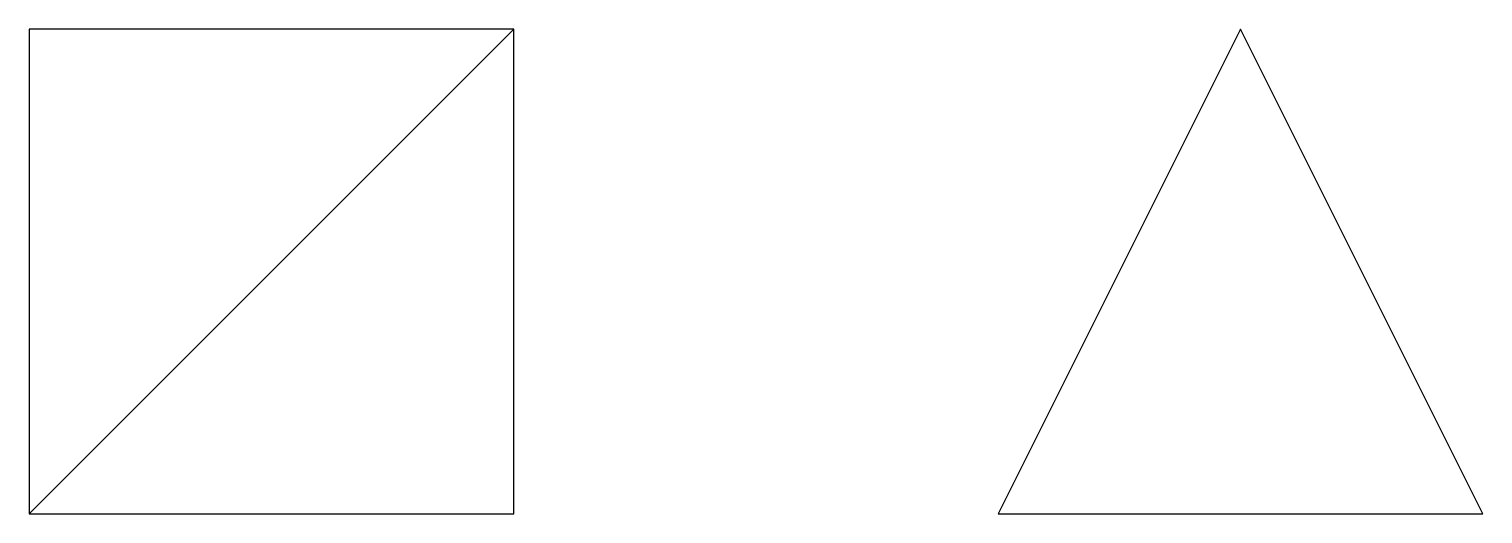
# Model space of a CAD drawing. Extents: x 0 to 3, y 0 to 1.
import ezdxf

# ---------------------------------------------------------------- set-up
doc = ezdxf.new("R2010")
doc.units = 0

msp = doc.modelspace()

# ---------------------------------------------------------------- meshes
at = {"layer": 'poly_layer'}
mesh = msp.add_polyface(dxfattribs=at)
corners = [(0, 0), (1, 0), (1, 1), (0, 1)]
mesh.append_faces([[corners[k] for k in face] for face in [(0, 1, 2), (2, 3, 0)]])
mesh = msp.add_polyface(dxfattribs=at)
corners = [(2, 0), (3, 0), (2.5, 1, 0.5)]
mesh.append_faces([[corners[k] for k in face] for face in [(0, 1, 2)]])

doc.saveas('drawing.dxf')
